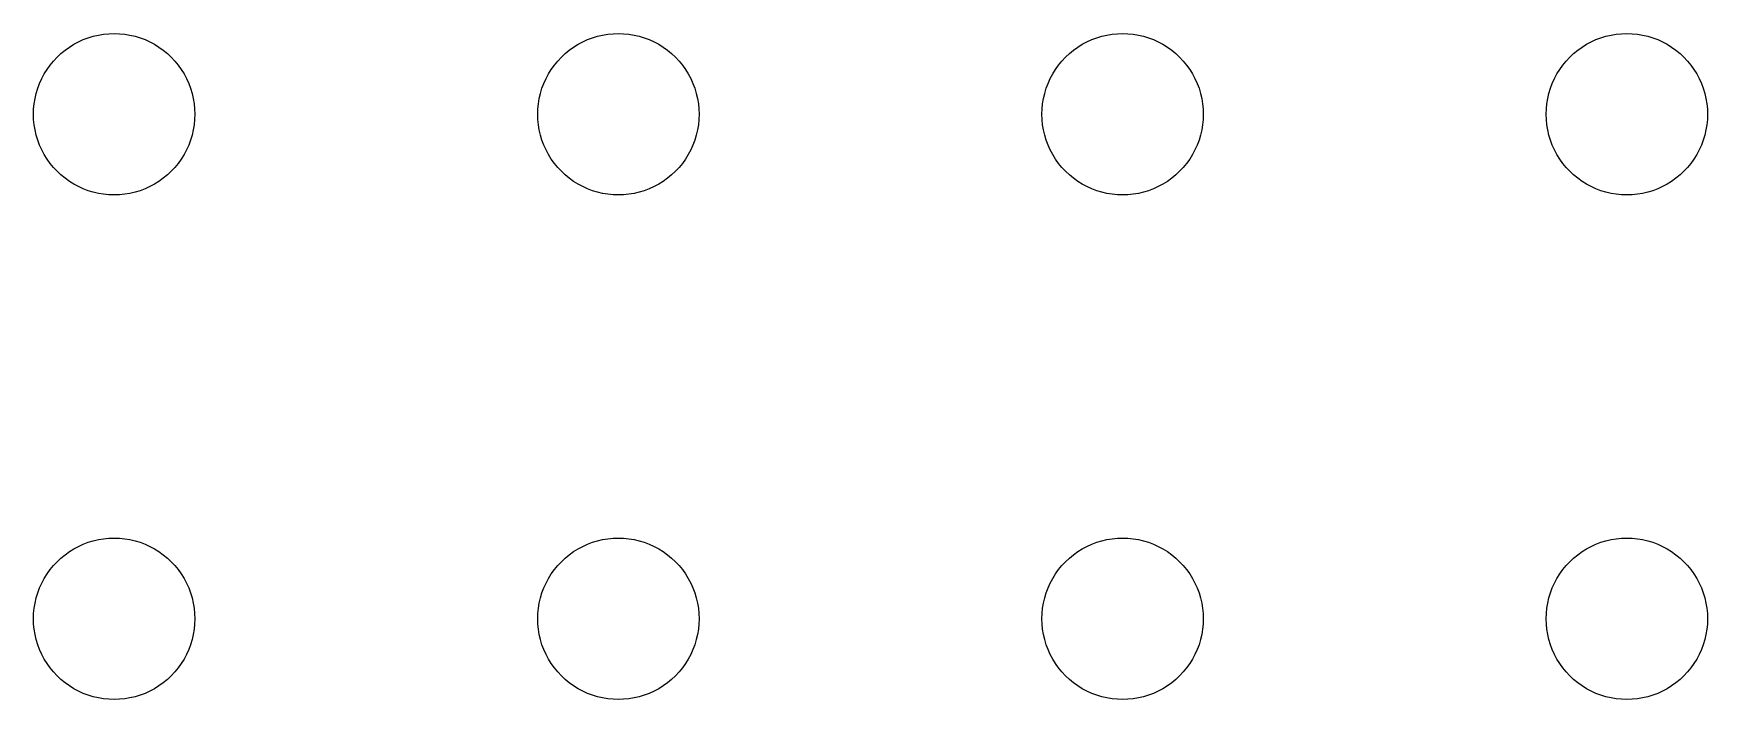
# Model space of a CAD drawing. Header units: metres. Extents: x -80 to 80, y -50 to 50.
# Drawn here: x -1.6 to 31.6, y -21.6 to -8.4 of the extents above; entities that cross this region are included whole.
import ezdxf

# ---------------------------------------------------------------- set-up
doc = ezdxf.new("R2010")
doc.units = ezdxf.units.M

msp = doc.modelspace()

# ---------------------------------------------------------------- linework, layer by layer
for p, q in [((-0.888901, -8.66965), (-0.799988, -8.61435)), ((-0.799988, -8.61435), (-0.707657, -8.565)), ((-0.707657, -8.565), (-0.612289, -8.52179)), ((-0.612289, -8.52179), (-0.514297, -8.48491)), ((-0.514297, -8.48491), (-0.414108, -8.45451)), ((-0.414108, -8.45451), (-0.312134, -8.43074)), ((-0.312134, -8.43074), (-0.208832, -8.41368)), ((-0.208832, -8.41368), (-0.104645, -8.40341)), ((-0.104645, -8.40341), (0, -8.39999)), ((0, -8.39999), (0.104645, -8.40341)), ((0.104645, -8.40341), (0.208832, -8.41368)), ((0.208832, -8.41368), (0.312134, -8.43074)), ((0.312134, -8.43074), (0.414108, -8.45451)), ((0.414108, -8.45451), (0.514297, -8.48491)), ((0.514297, -8.48491), (0.612289, -8.52179)), ((0.612289, -8.52179), (0.707657, -8.565)), ((0.707657, -8.565), (0.799988, -8.61435)), ((0.799988, -8.61435), (0.888901, -8.66965)), ((9.11108, -8.66965), (9.2, -8.61435)), ((9.2, -8.61435), (9.29233, -8.565)), ((9.29233, -8.565), (9.3877, -8.52179)), ((9.3877, -8.52179), (9.48569, -8.48491)), ((9.48569, -8.48491), (9.58588, -8.45451)), ((9.58588, -8.45451), (9.68785, -8.43074)), ((9.68785, -8.43074), (9.79115, -8.41368)), ((9.79115, -8.41368), (9.89534, -8.40341)), ((9.89534, -8.40341), (10, -8.39999)), ((10, -8.39999), (10.1046, -8.40341)), ((10.1046, -8.40341), (10.2088, -8.41368)), ((10.2088, -8.41368), (10.3121, -8.43074)), ((10.3121, -8.43074), (10.4141, -8.45451)), ((10.4141, -8.45451), (10.5143, -8.48491)), ((10.5143, -8.48491), (10.6123, -8.52179)), ((10.6123, -8.52179), (10.7077, -8.565)), ((10.7077, -8.565), (10.8, -8.61435)), ((10.8, -8.61435), (10.8889, -8.66965)), ((19.1111, -8.66965), (19.2, -8.61435)), ((19.2, -8.61435), (19.2923, -8.565)), ((19.2923, -8.565), (19.3877, -8.52179)), ((19.3877, -8.52179), (19.4857, -8.48491)), ((19.4857, -8.48491), (19.5859, -8.45451)), ((19.5859, -8.45451), (19.6879, -8.43074)), ((19.6879, -8.43074), (19.7912, -8.41368)), ((19.7912, -8.41368), (19.8953, -8.40341)), ((19.8953, -8.40341), (20, -8.39999)), ((20, -8.39999), (20.1046, -8.40341)), ((20.1046, -8.40341), (20.2088, -8.41368)), ((20.2088, -8.41368), (20.3121, -8.43074)), ((20.3121, -8.43074), (20.4141, -8.45451)), ((20.4141, -8.45451), (20.5143, -8.48491)), ((20.5143, -8.48491), (20.6123, -8.52179)), ((20.6123, -8.52179), (20.7077, -8.565)), ((20.7077, -8.565), (20.8, -8.61435)), ((20.8, -8.61435), (20.8889, -8.66965)), ((29.1111, -8.66965), (29.2, -8.61435)), ((29.2, -8.61435), (29.2923, -8.565)), ((29.2923, -8.565), (29.3877, -8.52179)), ((29.3877, -8.52179), (29.4857, -8.48491)), ((29.4857, -8.48491), (29.5859, -8.45451)), ((29.5859, -8.45451), (29.6879, -8.43074)), ((29.6879, -8.43074), (29.7912, -8.41368)), ((29.7912, -8.41368), (29.8953, -8.40341)), ((29.8953, -8.40341), (30, -8.39999)), ((30, -8.39999), (30.1046, -8.40341)), ((30.1046, -8.40341), (30.2088, -8.41368)), ((30.2088, -8.41368), (30.3121, -8.43074)), ((30.3121, -8.43074), (30.4141, -8.45451)), ((30.4141, -8.45451), (30.5143, -8.48491)), ((30.5143, -8.48491), (30.6123, -8.52179)), ((30.6123, -8.52179), (30.7077, -8.565)), ((30.7077, -8.565), (30.8, -8.61435)), ((30.8, -8.61435), (30.8889, -8.66965)), ((-1.26936, -9.02597), (-1.20294, -8.94504)), ((-1.20294, -8.94504), (-1.13136, -8.86862)), ((-1.13136, -8.86862), (-1.05495, -8.79704)), ((-1.05495, -8.79704), (-0.974014, -8.73062)), ((-0.974014, -8.73062), (-0.888901, -8.66965)), ((0.888901, -8.66965), (0.974014, -8.73062)), ((0.974014, -8.73062), (1.05495, -8.79704)), ((1.05495, -8.79704), (1.13136, -8.86862)), ((1.13136, -8.86862), (1.20294, -8.94504)), ((1.20294, -8.94504), (1.26936, -9.02597)), ((8.73062, -9.02597), (8.79704, -8.94504)), ((8.79704, -8.94504), (8.86862, -8.86862)), ((8.86862, -8.86862), (8.94504, -8.79704)), ((8.94504, -8.79704), (9.02597, -8.73062)), ((9.02597, -8.73062), (9.11108, -8.66965)), ((10.8889, -8.66965), (10.974, -8.73062)), ((10.974, -8.73062), (11.0549, -8.79704)), ((11.0549, -8.79704), (11.1314, -8.86862)), ((11.1314, -8.86862), (11.2029, -8.94504)), ((11.2029, -8.94504), (11.2694, -9.02597)), ((18.7306, -9.02597), (18.797, -8.94504)), ((18.797, -8.94504), (18.8686, -8.86862)), ((18.8686, -8.86862), (18.945, -8.79704)), ((18.945, -8.79704), (19.026, -8.73062)), ((19.026, -8.73062), (19.1111, -8.66965)), ((20.8889, -8.66965), (20.974, -8.73062)), ((20.974, -8.73062), (21.0549, -8.79704)), ((21.0549, -8.79704), (21.1314, -8.86862)), ((21.1314, -8.86862), (21.2029, -8.94504)), ((21.2029, -8.94504), (21.2694, -9.02597)), ((28.7306, -9.02597), (28.797, -8.94504)), ((28.797, -8.94504), (28.8686, -8.86862)), ((28.8686, -8.86862), (28.945, -8.79704)), ((28.945, -8.79704), (29.026, -8.73062)), ((29.026, -8.73062), (29.1111, -8.66965)), ((30.8889, -8.66965), (30.974, -8.73062)), ((30.974, -8.73062), (31.0549, -8.79704)), ((31.0549, -8.79704), (31.1314, -8.86862)), ((31.1314, -8.86862), (31.2029, -8.94504)), ((31.2029, -8.94504), (31.2694, -9.02597)), ((-1.4782, -9.3877), (-1.43498, -9.29233)), ((-1.43498, -9.29233), (-1.38564, -9.2)), ((-1.38564, -9.2), (-1.33034, -9.11108)), ((-1.33034, -9.11108), (-1.26936, -9.02597)), ((1.26936, -9.02597), (1.33034, -9.11108)), ((1.33034, -9.11108), (1.38564, -9.2)), ((1.38564, -9.2), (1.43498, -9.29233)), ((1.43498, -9.29233), (1.4782, -9.3877)), ((8.52179, -9.3877), (8.565, -9.29233)), ((8.565, -9.29233), (8.61435, -9.2)), ((8.61435, -9.2), (8.66965, -9.11108)), ((8.66965, -9.11108), (8.73062, -9.02597)), ((11.2694, -9.02597), (11.3303, -9.11108)), ((11.3303, -9.11108), (11.3856, -9.2)), ((11.3856, -9.2), (11.435, -9.29233)), ((11.435, -9.29233), (11.4782, -9.3877)), ((18.5218, -9.3877), (18.565, -9.29233)), ((18.565, -9.29233), (18.6143, -9.2)), ((18.6143, -9.2), (18.6696, -9.11108)), ((18.6696, -9.11108), (18.7306, -9.02597)), ((21.2694, -9.02597), (21.3303, -9.11108)), ((21.3303, -9.11108), (21.3856, -9.2)), ((21.3856, -9.2), (21.435, -9.29233)), ((21.435, -9.29233), (21.4782, -9.3877)), ((28.5218, -9.3877), (28.565, -9.29233)), ((28.565, -9.29233), (28.6143, -9.2)), ((28.6143, -9.2), (28.6696, -9.11108)), ((28.6696, -9.11108), (28.7306, -9.02597)), ((31.2694, -9.02597), (31.3303, -9.11108)), ((31.3303, -9.11108), (31.3856, -9.2)), ((31.3856, -9.2), (31.435, -9.29233)), ((31.435, -9.29233), (31.4782, -9.3877)), ((-1.56924, -9.68785), (-1.54547, -9.58588)), ((-1.54547, -9.58588), (-1.51508, -9.48569)), ((-1.51508, -9.48569), (-1.4782, -9.3877)), ((1.4782, -9.3877), (1.51508, -9.48569)), ((1.51508, -9.48569), (1.54547, -9.58588)), ((1.54547, -9.58588), (1.56924, -9.68785)), ((8.43074, -9.68785), (8.45451, -9.58588)), ((8.45451, -9.58588), (8.48491, -9.48569)), ((8.48491, -9.48569), (8.52179, -9.3877)), ((11.4782, -9.3877), (11.5151, -9.48569)), ((11.5151, -9.48569), (11.5455, -9.58588)), ((11.5455, -9.58588), (11.5692, -9.68785)), ((18.4307, -9.68785), (18.4545, -9.58588)), ((18.4545, -9.58588), (18.4849, -9.48569)), ((18.4849, -9.48569), (18.5218, -9.3877)), ((21.4782, -9.3877), (21.5151, -9.48569)), ((21.5151, -9.48569), (21.5455, -9.58588)), ((21.5455, -9.58588), (21.5692, -9.68785)), ((28.4307, -9.68785), (28.4545, -9.58588)), ((28.4545, -9.58588), (28.4849, -9.48569)), ((28.4849, -9.48569), (28.5218, -9.3877)), ((31.4782, -9.3877), (31.5151, -9.48569)), ((31.5151, -9.48569), (31.5455, -9.58588)), ((31.5455, -9.58588), (31.5692, -9.68785)), ((-1.59999, -10), (-1.59657, -9.89534)), ((-1.59657, -9.89534), (-1.5863, -9.79115)), ((-1.5863, -9.79115), (-1.56924, -9.68785)), ((1.56924, -9.68785), (1.5863, -9.79115)), ((1.5863, -9.79115), (1.59657, -9.89534)), ((1.59657, -9.89534), (1.59999, -10)), ((8.39999, -10), (8.40341, -9.89534)), ((8.40341, -9.89534), (8.41368, -9.79115)), ((8.41368, -9.79115), (8.43074, -9.68785)), ((11.5692, -9.68785), (11.5863, -9.79115)), ((11.5863, -9.79115), (11.5966, -9.89534)), ((11.5966, -9.89534), (11.6, -10)), ((18.4, -10), (18.4034, -9.89534)), ((18.4034, -9.89534), (18.4137, -9.79115)), ((18.4137, -9.79115), (18.4307, -9.68785)), ((21.5692, -9.68785), (21.5863, -9.79115)), ((21.5863, -9.79115), (21.5966, -9.89534)), ((21.5966, -9.89534), (21.6, -10)), ((28.4, -10), (28.4034, -9.89534)), ((28.4034, -9.89534), (28.4137, -9.79115)), ((28.4137, -9.79115), (28.4307, -9.68785)), ((31.5692, -9.68785), (31.5863, -9.79115)), ((31.5863, -9.79115), (31.5966, -9.89534)), ((31.5966, -9.89534), (31.6, -10)), ((-1.59657, -10.1046), (-1.59999, -10)), ((-1.5863, -10.2088), (-1.59657, -10.1046)), ((-1.56924, -10.3121), (-1.5863, -10.2088)), ((1.5863, -10.2088), (1.56924, -10.3121)), ((1.59657, -10.1046), (1.5863, -10.2088)), ((1.59999, -10), (1.59657, -10.1046)), ((8.40341, -10.1046), (8.39999, -10)), ((8.41368, -10.2088), (8.40341, -10.1046)), ((8.43074, -10.3121), (8.41368, -10.2088)), ((11.5863, -10.2088), (11.5692, -10.3121)), ((11.5966, -10.1046), (11.5863, -10.2088)), ((11.6, -10), (11.5966, -10.1046)), ((18.4034, -10.1046), (18.4, -10)), ((18.4137, -10.2088), (18.4034, -10.1046)), ((18.4307, -10.3121), (18.4137, -10.2088)), ((21.5863, -10.2088), (21.5692, -10.3121)), ((21.5966, -10.1046), (21.5863, -10.2088)), ((21.6, -10), (21.5966, -10.1046)), ((28.4034, -10.1046), (28.4, -10)), ((28.4137, -10.2088), (28.4034, -10.1046)), ((28.4307, -10.3121), (28.4137, -10.2088)), ((31.5863, -10.2088), (31.5692, -10.3121)), ((31.5966, -10.1046), (31.5863, -10.2088)), ((31.6, -10), (31.5966, -10.1046)), ((-1.54547, -10.4141), (-1.56924, -10.3121)), ((-1.51508, -10.5143), (-1.54547, -10.4141)), ((-1.4782, -10.6123), (-1.51508, -10.5143)), ((-1.43498, -10.7077), (-1.4782, -10.6123)), ((1.4782, -10.6123), (1.43498, -10.7077)), ((1.51508, -10.5143), (1.4782, -10.6123)), ((1.54547, -10.4141), (1.51508, -10.5143)), ((1.56924, -10.3121), (1.54547, -10.4141)), ((8.45451, -10.4141), (8.43074, -10.3121)), ((8.48491, -10.5143), (8.45451, -10.4141)), ((8.52179, -10.6123), (8.48491, -10.5143)), ((8.565, -10.7077), (8.52179, -10.6123)), ((11.4782, -10.6123), (11.435, -10.7077)), ((11.5151, -10.5143), (11.4782, -10.6123)), ((11.5455, -10.4141), (11.5151, -10.5143)), ((11.5692, -10.3121), (11.5455, -10.4141)), ((18.4545, -10.4141), (18.4307, -10.3121)), ((18.4849, -10.5143), (18.4545, -10.4141)), ((18.5218, -10.6123), (18.4849, -10.5143)), ((18.565, -10.7077), (18.5218, -10.6123)), ((21.4782, -10.6123), (21.435, -10.7077)), ((21.5151, -10.5143), (21.4782, -10.6123)), ((21.5455, -10.4141), (21.5151, -10.5143)), ((21.5692, -10.3121), (21.5455, -10.4141)), ((28.4545, -10.4141), (28.4307, -10.3121)), ((28.4849, -10.5143), (28.4545, -10.4141)), ((28.5218, -10.6123), (28.4849, -10.5143)), ((28.565, -10.7077), (28.5218, -10.6123)), ((31.4782, -10.6123), (31.435, -10.7077)), ((31.5151, -10.5143), (31.4782, -10.6123)), ((31.5455, -10.4141), (31.5151, -10.5143)), ((31.5692, -10.3121), (31.5455, -10.4141)), ((-1.38564, -10.8), (-1.43498, -10.7077)), ((-1.33034, -10.8889), (-1.38564, -10.8)), ((-1.26936, -10.974), (-1.33034, -10.8889)), ((1.33034, -10.8889), (1.26936, -10.974)), ((1.38564, -10.8), (1.33034, -10.8889)), ((1.43498, -10.7077), (1.38564, -10.8)), ((8.61435, -10.8), (8.565, -10.7077)), ((8.66965, -10.8889), (8.61435, -10.8)), ((8.73062, -10.974), (8.66965, -10.8889)), ((11.3303, -10.8889), (11.2694, -10.974)), ((11.3856, -10.8), (11.3303, -10.8889)), ((11.435, -10.7077), (11.3856, -10.8)), ((18.6143, -10.8), (18.565, -10.7077)), ((18.6696, -10.8889), (18.6143, -10.8)), ((18.7306, -10.974), (18.6696, -10.8889)), ((21.3303, -10.8889), (21.2694, -10.974)), ((21.3856, -10.8), (21.3303, -10.8889)), ((21.435, -10.7077), (21.3856, -10.8)), ((28.6143, -10.8), (28.565, -10.7077)), ((28.6696, -10.8889), (28.6143, -10.8)), ((28.7306, -10.974), (28.6696, -10.8889)), ((31.3303, -10.8889), (31.2694, -10.974)), ((31.3856, -10.8), (31.3303, -10.8889)), ((31.435, -10.7077), (31.3856, -10.8)), ((-1.20294, -11.0549), (-1.26936, -10.974)), ((-1.13136, -11.1314), (-1.20294, -11.0549)), ((-1.05495, -11.2029), (-1.13136, -11.1314)), ((-0.974014, -11.2694), (-1.05495, -11.2029)), ((-0.888901, -11.3303), (-0.974014, -11.2694)), ((0.974014, -11.2694), (0.888901, -11.3303)), ((1.05495, -11.2029), (0.974014, -11.2694)), ((1.13136, -11.1314), (1.05495, -11.2029)), ((1.20294, -11.0549), (1.13136, -11.1314)), ((1.26936, -10.974), (1.20294, -11.0549)), ((8.79704, -11.0549), (8.73062, -10.974)), ((8.86862, -11.1314), (8.79704, -11.0549)), ((8.94504, -11.2029), (8.86862, -11.1314)), ((9.02597, -11.2694), (8.94504, -11.2029)), ((9.11108, -11.3303), (9.02597, -11.2694)), ((10.974, -11.2694), (10.8889, -11.3303)), ((11.0549, -11.2029), (10.974, -11.2694)), ((11.1314, -11.1314), (11.0549, -11.2029)), ((11.2029, -11.0549), (11.1314, -11.1314)), ((11.2694, -10.974), (11.2029, -11.0549)), ((18.797, -11.0549), (18.7306, -10.974)), ((18.8686, -11.1314), (18.797, -11.0549)), ((18.945, -11.2029), (18.8686, -11.1314)), ((19.026, -11.2694), (18.945, -11.2029)), ((19.1111, -11.3303), (19.026, -11.2694)), ((20.974, -11.2694), (20.8889, -11.3303)), ((21.0549, -11.2029), (20.974, -11.2694)), ((21.1314, -11.1314), (21.0549, -11.2029)), ((21.2029, -11.0549), (21.1314, -11.1314)), ((21.2694, -10.974), (21.2029, -11.0549)), ((28.797, -11.0549), (28.7306, -10.974)), ((28.8686, -11.1314), (28.797, -11.0549)), ((28.945, -11.2029), (28.8686, -11.1314)), ((29.026, -11.2694), (28.945, -11.2029)), ((29.1111, -11.3303), (29.026, -11.2694)), ((30.974, -11.2694), (30.8889, -11.3303)), ((31.0549, -11.2029), (30.974, -11.2694)), ((31.1314, -11.1314), (31.0549, -11.2029)), ((31.2029, -11.0549), (31.1314, -11.1314)), ((31.2694, -10.974), (31.2029, -11.0549)), ((-0.799988, -11.3856), (-0.888901, -11.3303)), ((-0.707657, -11.435), (-0.799988, -11.3856)), ((-0.612289, -11.4782), (-0.707657, -11.435)), ((-0.514297, -11.5151), (-0.612289, -11.4782)), ((-0.414108, -11.5455), (-0.514297, -11.5151)), ((-0.312134, -11.5692), (-0.414108, -11.5455)), ((-0.208832, -11.5863), (-0.312134, -11.5692)), ((-0.104645, -11.5966), (-0.208832, -11.5863)), ((0, -11.6), (-0.104645, -11.5966)), ((0.104645, -11.5966), (0, -11.6)), ((0.208832, -11.5863), (0.104645, -11.5966)), ((0.312134, -11.5692), (0.208832, -11.5863)), ((0.414108, -11.5455), (0.312134, -11.5692)), ((0.514297, -11.5151), (0.414108, -11.5455)), ((0.612289, -11.4782), (0.514297, -11.5151)), ((0.707657, -11.435), (0.612289, -11.4782)), ((0.799988, -11.3856), (0.707657, -11.435)), ((0.888901, -11.3303), (0.799988, -11.3856)), ((9.2, -11.3856), (9.11108, -11.3303)), ((9.29233, -11.435), (9.2, -11.3856)), ((9.3877, -11.4782), (9.29233, -11.435)), ((9.48569, -11.5151), (9.3877, -11.4782)), ((9.58588, -11.5455), (9.48569, -11.5151)), ((9.68785, -11.5692), (9.58588, -11.5455)), ((9.79115, -11.5863), (9.68785, -11.5692)), ((9.89534, -11.5966), (9.79115, -11.5863)), ((10, -11.6), (9.89534, -11.5966)), ((10.1046, -11.5966), (10, -11.6)), ((10.2088, -11.5863), (10.1046, -11.5966)), ((10.3121, -11.5692), (10.2088, -11.5863)), ((10.4141, -11.5455), (10.3121, -11.5692)), ((10.5143, -11.5151), (10.4141, -11.5455)), ((10.6123, -11.4782), (10.5143, -11.5151)), ((10.7077, -11.435), (10.6123, -11.4782)), ((10.8, -11.3856), (10.7077, -11.435)), ((10.8889, -11.3303), (10.8, -11.3856)), ((19.2, -11.3856), (19.1111, -11.3303)), ((19.2923, -11.435), (19.2, -11.3856)), ((19.3877, -11.4782), (19.2923, -11.435)), ((19.4857, -11.5151), (19.3877, -11.4782)), ((19.5859, -11.5455), (19.4857, -11.5151)), ((19.6879, -11.5692), (19.5859, -11.5455)), ((19.7912, -11.5863), (19.6879, -11.5692)), ((19.8953, -11.5966), (19.7912, -11.5863)), ((20, -11.6), (19.8953, -11.5966)), ((20.1046, -11.5966), (20, -11.6)), ((20.2088, -11.5863), (20.1046, -11.5966)), ((20.3121, -11.5692), (20.2088, -11.5863)), ((20.4141, -11.5455), (20.3121, -11.5692)), ((20.5143, -11.5151), (20.4141, -11.5455)), ((20.6123, -11.4782), (20.5143, -11.5151)), ((20.7077, -11.435), (20.6123, -11.4782)), ((20.8, -11.3856), (20.7077, -11.435)), ((20.8889, -11.3303), (20.8, -11.3856)), ((29.2, -11.3856), (29.1111, -11.3303)), ((29.2923, -11.435), (29.2, -11.3856)), ((29.3877, -11.4782), (29.2923, -11.435)), ((29.4857, -11.5151), (29.3877, -11.4782)), ((29.5859, -11.5455), (29.4857, -11.5151)), ((29.6879, -11.5692), (29.5859, -11.5455)), ((29.7912, -11.5863), (29.6879, -11.5692)), ((29.8953, -11.5966), (29.7912, -11.5863)), ((30, -11.6), (29.8953, -11.5966)), ((30.1046, -11.5966), (30, -11.6)), ((30.2088, -11.5863), (30.1046, -11.5966)), ((30.3121, -11.5692), (30.2088, -11.5863)), ((30.4141, -11.5455), (30.3121, -11.5692)), ((30.5143, -11.5151), (30.4141, -11.5455)), ((30.6123, -11.4782), (30.5143, -11.5151)), ((30.7077, -11.435), (30.6123, -11.4782)), ((30.8, -11.3856), (30.7077, -11.435)), ((30.8889, -11.3303), (30.8, -11.3856)), ((-0.799988, -18.6143), (-0.707657, -18.565)), ((-0.707657, -18.565), (-0.612289, -18.5218)), ((-0.612289, -18.5218), (-0.514297, -18.4849)), ((-0.514297, -18.4849), (-0.414108, -18.4545)), ((-0.414108, -18.4545), (-0.312134, -18.4307)), ((-0.312134, -18.4307), (-0.208832, -18.4137)), ((-0.208832, -18.4137), (-0.104645, -18.4034)), ((-0.104645, -18.4034), (0, -18.4)), ((0, -18.4), (0.104645, -18.4034)), ((0.104645, -18.4034), (0.208832, -18.4137)), ((0.208832, -18.4137), (0.312134, -18.4307)), ((0.312134, -18.4307), (0.414108, -18.4545)), ((0.414108, -18.4545), (0.514297, -18.4849)), ((0.514297, -18.4849), (0.612289, -18.5218)), ((0.612289, -18.5218), (0.707657, -18.565)), ((0.707657, -18.565), (0.799988, -18.6143)), ((9.2, -18.6143), (9.29233, -18.565)), ((9.29233, -18.565), (9.3877, -18.5218)), ((9.3877, -18.5218), (9.48569, -18.4849)), ((9.48569, -18.4849), (9.58588, -18.4545)), ((9.58588, -18.4545), (9.68785, -18.4307)), ((9.68785, -18.4307), (9.79115, -18.4137)), ((9.79115, -18.4137), (9.89534, -18.4034)), ((9.89534, -18.4034), (10, -18.4)), ((10, -18.4), (10.1046, -18.4034)), ((10.1046, -18.4034), (10.2088, -18.4137)), ((10.2088, -18.4137), (10.3121, -18.4307)), ((10.3121, -18.4307), (10.4141, -18.4545)), ((10.4141, -18.4545), (10.5143, -18.4849)), ((10.5143, -18.4849), (10.6123, -18.5218)), ((10.6123, -18.5218), (10.7077, -18.565)), ((10.7077, -18.565), (10.8, -18.6143)), ((19.2, -18.6143), (19.2923, -18.565)), ((19.2923, -18.565), (19.3877, -18.5218)), ((19.3877, -18.5218), (19.4857, -18.4849)), ((19.4857, -18.4849), (19.5859, -18.4545)), ((19.5859, -18.4545), (19.6879, -18.4307)), ((19.6879, -18.4307), (19.7912, -18.4137)), ((19.7912, -18.4137), (19.8953, -18.4034)), ((19.8953, -18.4034), (20, -18.4)), ((20, -18.4), (20.1046, -18.4034)), ((20.1046, -18.4034), (20.2088, -18.4137)), ((20.2088, -18.4137), (20.3121, -18.4307)), ((20.3121, -18.4307), (20.4141, -18.4545)), ((20.4141, -18.4545), (20.5143, -18.4849)), ((20.5143, -18.4849), (20.6123, -18.5218)), ((20.6123, -18.5218), (20.7077, -18.565)), ((20.7077, -18.565), (20.8, -18.6143)), ((29.2, -18.6143), (29.2923, -18.565)), ((29.2923, -18.565), (29.3877, -18.5218)), ((29.3877, -18.5218), (29.4857, -18.4849)), ((29.4857, -18.4849), (29.5859, -18.4545)), ((29.5859, -18.4545), (29.6879, -18.4307)), ((29.6879, -18.4307), (29.7912, -18.4137)), ((29.7912, -18.4137), (29.8953, -18.4034)), ((29.8953, -18.4034), (30, -18.4)), ((30, -18.4), (30.1046, -18.4034)), ((30.1046, -18.4034), (30.2088, -18.4137)), ((30.2088, -18.4137), (30.3121, -18.4307)), ((30.3121, -18.4307), (30.4141, -18.4545)), ((30.4141, -18.4545), (30.5143, -18.4849)), ((30.5143, -18.4849), (30.6123, -18.5218)), ((30.6123, -18.5218), (30.7077, -18.565)), ((30.7077, -18.565), (30.8, -18.6143)), ((-1.20294, -18.945), (-1.13136, -18.8686)), ((-1.13136, -18.8686), (-1.05495, -18.797)), ((-1.05495, -18.797), (-0.974014, -18.7306)), ((-0.974014, -18.7306), (-0.888901, -18.6696)), ((-0.888901, -18.6696), (-0.799988, -18.6143)), ((0.799988, -18.6143), (0.888901, -18.6696)), ((0.888901, -18.6696), (0.974014, -18.7306)), ((0.974014, -18.7306), (1.05495, -18.797)), ((1.05495, -18.797), (1.13136, -18.8686)), ((1.13136, -18.8686), (1.20294, -18.945)), ((8.79704, -18.945), (8.86862, -18.8686)), ((8.86862, -18.8686), (8.94504, -18.797)), ((8.94504, -18.797), (9.02597, -18.7306)), ((9.02597, -18.7306), (9.11108, -18.6696)), ((9.11108, -18.6696), (9.2, -18.6143)), ((10.8, -18.6143), (10.8889, -18.6696)), ((10.8889, -18.6696), (10.974, -18.7306)), ((10.974, -18.7306), (11.0549, -18.797)), ((11.0549, -18.797), (11.1314, -18.8686)), ((11.1314, -18.8686), (11.2029, -18.945)), ((18.797, -18.945), (18.8686, -18.8686)), ((18.8686, -18.8686), (18.945, -18.797)), ((18.945, -18.797), (19.026, -18.7306)), ((19.026, -18.7306), (19.1111, -18.6696)), ((19.1111, -18.6696), (19.2, -18.6143)), ((20.8, -18.6143), (20.8889, -18.6696)), ((20.8889, -18.6696), (20.974, -18.7306)), ((20.974, -18.7306), (21.0549, -18.797)), ((21.0549, -18.797), (21.1314, -18.8686)), ((21.1314, -18.8686), (21.2029, -18.945)), ((28.797, -18.945), (28.8686, -18.8686)), ((28.8686, -18.8686), (28.945, -18.797)), ((28.945, -18.797), (29.026, -18.7306)), ((29.026, -18.7306), (29.1111, -18.6696)), ((29.1111, -18.6696), (29.2, -18.6143)), ((30.8, -18.6143), (30.8889, -18.6696)), ((30.8889, -18.6696), (30.974, -18.7306)), ((30.974, -18.7306), (31.0549, -18.797)), ((31.0549, -18.797), (31.1314, -18.8686)), ((31.1314, -18.8686), (31.2029, -18.945)), ((-1.43498, -19.2923), (-1.38564, -19.2)), ((-1.38564, -19.2), (-1.33034, -19.1111)), ((-1.33034, -19.1111), (-1.26936, -19.026)), ((-1.26936, -19.026), (-1.20294, -18.945)), ((1.20294, -18.945), (1.26936, -19.026)), ((1.26936, -19.026), (1.33034, -19.1111)), ((1.33034, -19.1111), (1.38564, -19.2)), ((1.38564, -19.2), (1.43498, -19.2923)), ((8.565, -19.2923), (8.61435, -19.2)), ((8.61435, -19.2), (8.66965, -19.1111)), ((8.66965, -19.1111), (8.73062, -19.026)), ((8.73062, -19.026), (8.79704, -18.945)), ((11.2029, -18.945), (11.2694, -19.026)), ((11.2694, -19.026), (11.3303, -19.1111)), ((11.3303, -19.1111), (11.3856, -19.2)), ((11.3856, -19.2), (11.435, -19.2923)), ((18.565, -19.2923), (18.6143, -19.2)), ((18.6143, -19.2), (18.6696, -19.1111)), ((18.6696, -19.1111), (18.7306, -19.026)), ((18.7306, -19.026), (18.797, -18.945)), ((21.2029, -18.945), (21.2694, -19.026)), ((21.2694, -19.026), (21.3303, -19.1111)), ((21.3303, -19.1111), (21.3856, -19.2)), ((21.3856, -19.2), (21.435, -19.2923)), ((28.565, -19.2923), (28.6143, -19.2)), ((28.6143, -19.2), (28.6696, -19.1111)), ((28.6696, -19.1111), (28.7306, -19.026)), ((28.7306, -19.026), (28.797, -18.945)), ((31.2029, -18.945), (31.2694, -19.026)), ((31.2694, -19.026), (31.3303, -19.1111)), ((31.3303, -19.1111), (31.3856, -19.2)), ((31.3856, -19.2), (31.435, -19.2923)), ((-1.56924, -19.6879), (-1.54547, -19.5859)), ((-1.54547, -19.5859), (-1.51508, -19.4857)), ((-1.51508, -19.4857), (-1.4782, -19.3877)), ((-1.4782, -19.3877), (-1.43498, -19.2923)), ((1.43498, -19.2923), (1.4782, -19.3877)), ((1.4782, -19.3877), (1.51508, -19.4857)), ((1.51508, -19.4857), (1.54547, -19.5859)), ((1.54547, -19.5859), (1.56924, -19.6879)), ((8.43074, -19.6879), (8.45451, -19.5859)), ((8.45451, -19.5859), (8.48491, -19.4857)), ((8.48491, -19.4857), (8.52179, -19.3877)), ((8.52179, -19.3877), (8.565, -19.2923)), ((11.435, -19.2923), (11.4782, -19.3877)), ((11.4782, -19.3877), (11.5151, -19.4857)), ((11.5151, -19.4857), (11.5455, -19.5859)), ((11.5455, -19.5859), (11.5692, -19.6879)), ((18.4307, -19.6879), (18.4545, -19.5859)), ((18.4545, -19.5859), (18.4849, -19.4857)), ((18.4849, -19.4857), (18.5218, -19.3877)), ((18.5218, -19.3877), (18.565, -19.2923)), ((21.435, -19.2923), (21.4782, -19.3877)), ((21.4782, -19.3877), (21.5151, -19.4857)), ((21.5151, -19.4857), (21.5455, -19.5859)), ((21.5455, -19.5859), (21.5692, -19.6879)), ((28.4307, -19.6879), (28.4545, -19.5859)), ((28.4545, -19.5859), (28.4849, -19.4857)), ((28.4849, -19.4857), (28.5218, -19.3877)), ((28.5218, -19.3877), (28.565, -19.2923)), ((31.435, -19.2923), (31.4782, -19.3877)), ((31.4782, -19.3877), (31.5151, -19.4857)), ((31.5151, -19.4857), (31.5455, -19.5859)), ((31.5455, -19.5859), (31.5692, -19.6879)), ((-1.59999, -20), (-1.59657, -19.8953)), ((-1.59657, -19.8953), (-1.5863, -19.7912)), ((-1.5863, -19.7912), (-1.56924, -19.6879)), ((1.56924, -19.6879), (1.5863, -19.7912)), ((1.5863, -19.7912), (1.59657, -19.8953)), ((1.59657, -19.8953), (1.59999, -20)), ((8.39999, -20), (8.40341, -19.8953)), ((8.40341, -19.8953), (8.41368, -19.7912)), ((8.41368, -19.7912), (8.43074, -19.6879)), ((11.5692, -19.6879), (11.5863, -19.7912)), ((11.5863, -19.7912), (11.5966, -19.8953)), ((11.5966, -19.8953), (11.6, -20)), ((18.4, -20), (18.4034, -19.8953)), ((18.4034, -19.8953), (18.4137, -19.7912)), ((18.4137, -19.7912), (18.4307, -19.6879)), ((21.5692, -19.6879), (21.5863, -19.7912)), ((21.5863, -19.7912), (21.5966, -19.8953)), ((21.5966, -19.8953), (21.6, -20)), ((28.4, -20), (28.4034, -19.8953)), ((28.4034, -19.8953), (28.4137, -19.7912)), ((28.4137, -19.7912), (28.4307, -19.6879)), ((31.5692, -19.6879), (31.5863, -19.7912)), ((31.5863, -19.7912), (31.5966, -19.8953)), ((31.5966, -19.8953), (31.6, -20)), ((-1.59657, -20.1046), (-1.59999, -20)), ((-1.5863, -20.2088), (-1.59657, -20.1046)), ((-1.56924, -20.3121), (-1.5863, -20.2088)), ((1.5863, -20.2088), (1.56924, -20.3121)), ((1.59657, -20.1046), (1.5863, -20.2088)), ((1.59999, -20), (1.59657, -20.1046)), ((8.40341, -20.1046), (8.39999, -20)), ((8.41368, -20.2088), (8.40341, -20.1046)), ((8.43074, -20.3121), (8.41368, -20.2088)), ((11.5863, -20.2088), (11.5692, -20.3121)), ((11.5966, -20.1046), (11.5863, -20.2088)), ((11.6, -20), (11.5966, -20.1046)), ((18.4034, -20.1046), (18.4, -20)), ((18.4137, -20.2088), (18.4034, -20.1046)), ((18.4307, -20.3121), (18.4137, -20.2088)), ((21.5863, -20.2088), (21.5692, -20.3121)), ((21.5966, -20.1046), (21.5863, -20.2088)), ((21.6, -20), (21.5966, -20.1046)), ((28.4034, -20.1046), (28.4, -20)), ((28.4137, -20.2088), (28.4034, -20.1046)), ((28.4307, -20.3121), (28.4137, -20.2088)), ((31.5863, -20.2088), (31.5692, -20.3121)), ((31.5966, -20.1046), (31.5863, -20.2088)), ((31.6, -20), (31.5966, -20.1046)), ((-1.54547, -20.4141), (-1.56924, -20.3121)), ((-1.51508, -20.5143), (-1.54547, -20.4141)), ((-1.4782, -20.6123), (-1.51508, -20.5143)), ((1.51508, -20.5143), (1.4782, -20.6123)), ((1.54547, -20.4141), (1.51508, -20.5143)), ((1.56924, -20.3121), (1.54547, -20.4141)), ((8.45451, -20.4141), (8.43074, -20.3121)), ((8.48491, -20.5143), (8.45451, -20.4141)), ((8.52179, -20.6123), (8.48491, -20.5143)), ((11.5151, -20.5143), (11.4782, -20.6123)), ((11.5455, -20.4141), (11.5151, -20.5143)), ((11.5692, -20.3121), (11.5455, -20.4141)), ((18.4545, -20.4141), (18.4307, -20.3121)), ((18.4849, -20.5143), (18.4545, -20.4141)), ((18.5218, -20.6123), (18.4849, -20.5143)), ((21.5151, -20.5143), (21.4782, -20.6123)), ((21.5455, -20.4141), (21.5151, -20.5143)), ((21.5692, -20.3121), (21.5455, -20.4141)), ((28.4545, -20.4141), (28.4307, -20.3121)), ((28.4849, -20.5143), (28.4545, -20.4141)), ((28.5218, -20.6123), (28.4849, -20.5143)), ((31.5151, -20.5143), (31.4782, -20.6123)), ((31.5455, -20.4141), (31.5151, -20.5143)), ((31.5692, -20.3121), (31.5455, -20.4141)), ((-1.43498, -20.7077), (-1.4782, -20.6123)), ((-1.38564, -20.8), (-1.43498, -20.7077)), ((-1.33034, -20.8889), (-1.38564, -20.8)), ((-1.26936, -20.974), (-1.33034, -20.8889)), ((1.33034, -20.8889), (1.26936, -20.974)), ((1.38564, -20.8), (1.33034, -20.8889)), ((1.43498, -20.7077), (1.38564, -20.8)), ((1.4782, -20.6123), (1.43498, -20.7077)), ((8.565, -20.7077), (8.52179, -20.6123)), ((8.61435, -20.8), (8.565, -20.7077)), ((8.66965, -20.8889), (8.61435, -20.8)), ((8.73062, -20.974), (8.66965, -20.8889)), ((11.3303, -20.8889), (11.2694, -20.974)), ((11.3856, -20.8), (11.3303, -20.8889)), ((11.435, -20.7077), (11.3856, -20.8)), ((11.4782, -20.6123), (11.435, -20.7077)), ((18.565, -20.7077), (18.5218, -20.6123)), ((18.6143, -20.8), (18.565, -20.7077)), ((18.6696, -20.8889), (18.6143, -20.8)), ((18.7306, -20.974), (18.6696, -20.8889)), ((21.3303, -20.8889), (21.2694, -20.974)), ((21.3856, -20.8), (21.3303, -20.8889)), ((21.435, -20.7077), (21.3856, -20.8)), ((21.4782, -20.6123), (21.435, -20.7077)), ((28.565, -20.7077), (28.5218, -20.6123)), ((28.6143, -20.8), (28.565, -20.7077)), ((28.6696, -20.8889), (28.6143, -20.8)), ((28.7306, -20.974), (28.6696, -20.8889)), ((31.3303, -20.8889), (31.2694, -20.974)), ((31.3856, -20.8), (31.3303, -20.8889)), ((31.435, -20.7077), (31.3856, -20.8)), ((31.4782, -20.6123), (31.435, -20.7077)), ((-1.20294, -21.0549), (-1.26936, -20.974)), ((-1.13136, -21.1314), (-1.20294, -21.0549)), ((-1.05495, -21.2029), (-1.13136, -21.1314)), ((-0.974014, -21.2694), (-1.05495, -21.2029)), ((1.05495, -21.2029), (0.974014, -21.2694)), ((1.13136, -21.1314), (1.05495, -21.2029)), ((1.20294, -21.0549), (1.13136, -21.1314)), ((1.26936, -20.974), (1.20294, -21.0549)), ((8.79704, -21.0549), (8.73062, -20.974)), ((8.86862, -21.1314), (8.79704, -21.0549)), ((8.94504, -21.2029), (8.86862, -21.1314)), ((9.02597, -21.2694), (8.94504, -21.2029)), ((11.0549, -21.2029), (10.974, -21.2694)), ((11.1314, -21.1314), (11.0549, -21.2029)), ((11.2029, -21.0549), (11.1314, -21.1314)), ((11.2694, -20.974), (11.2029, -21.0549)), ((18.797, -21.0549), (18.7306, -20.974)), ((18.8686, -21.1314), (18.797, -21.0549)), ((18.945, -21.2029), (18.8686, -21.1314)), ((19.026, -21.2694), (18.945, -21.2029)), ((21.0549, -21.2029), (20.974, -21.2694)), ((21.1314, -21.1314), (21.0549, -21.2029)), ((21.2029, -21.0549), (21.1314, -21.1314)), ((21.2694, -20.974), (21.2029, -21.0549)), ((28.797, -21.0549), (28.7306, -20.974)), ((28.8686, -21.1314), (28.797, -21.0549)), ((28.945, -21.2029), (28.8686, -21.1314)), ((29.026, -21.2694), (28.945, -21.2029)), ((31.0549, -21.2029), (30.974, -21.2694)), ((31.1314, -21.1314), (31.0549, -21.2029)), ((31.2029, -21.0549), (31.1314, -21.1314)), ((31.2694, -20.974), (31.2029, -21.0549)), ((-0.888901, -21.3303), (-0.974014, -21.2694)), ((-0.799988, -21.3856), (-0.888901, -21.3303)), ((-0.707657, -21.435), (-0.799988, -21.3856)), ((-0.612289, -21.4782), (-0.707657, -21.435)), ((-0.514297, -21.5151), (-0.612289, -21.4782)), ((-0.414108, -21.5455), (-0.514297, -21.5151)), ((-0.312134, -21.5692), (-0.414108, -21.5455)), ((-0.208832, -21.5863), (-0.312134, -21.5692)), ((0.312134, -21.5692), (0.208832, -21.5863)), ((0.414108, -21.5455), (0.312134, -21.5692)), ((0.514297, -21.5151), (0.414108, -21.5455)), ((0.612289, -21.4782), (0.514297, -21.5151)), ((0.707657, -21.435), (0.612289, -21.4782)), ((0.799988, -21.3856), (0.707657, -21.435)), ((0.888901, -21.3303), (0.799988, -21.3856)), ((0.974014, -21.2694), (0.888901, -21.3303)), ((9.11108, -21.3303), (9.02597, -21.2694)), ((9.2, -21.3856), (9.11108, -21.3303)), ((9.29233, -21.435), (9.2, -21.3856)), ((9.3877, -21.4782), (9.29233, -21.435)), ((9.48569, -21.5151), (9.3877, -21.4782)), ((9.58588, -21.5455), (9.48569, -21.5151)), ((9.68785, -21.5692), (9.58588, -21.5455)), ((9.79115, -21.5863), (9.68785, -21.5692)), ((10.3121, -21.5692), (10.2088, -21.5863)), ((10.4141, -21.5455), (10.3121, -21.5692)), ((10.5143, -21.5151), (10.4141, -21.5455)), ((10.6123, -21.4782), (10.5143, -21.5151)), ((10.7077, -21.435), (10.6123, -21.4782)), ((10.8, -21.3856), (10.7077, -21.435)), ((10.8889, -21.3303), (10.8, -21.3856)), ((10.974, -21.2694), (10.8889, -21.3303)), ((19.1111, -21.3303), (19.026, -21.2694)), ((19.2, -21.3856), (19.1111, -21.3303)), ((19.2923, -21.435), (19.2, -21.3856)), ((19.3877, -21.4782), (19.2923, -21.435)), ((19.4857, -21.5151), (19.3877, -21.4782)), ((19.5859, -21.5455), (19.4857, -21.5151)), ((19.6879, -21.5692), (19.5859, -21.5455)), ((19.7912, -21.5863), (19.6879, -21.5692)), ((20.3121, -21.5692), (20.2088, -21.5863)), ((20.4141, -21.5455), (20.3121, -21.5692)), ((20.5143, -21.5151), (20.4141, -21.5455)), ((20.6123, -21.4782), (20.5143, -21.5151)), ((20.7077, -21.435), (20.6123, -21.4782)), ((20.8, -21.3856), (20.7077, -21.435)), ((20.8889, -21.3303), (20.8, -21.3856)), ((20.974, -21.2694), (20.8889, -21.3303)), ((29.1111, -21.3303), (29.026, -21.2694)), ((29.2, -21.3856), (29.1111, -21.3303)), ((29.2923, -21.435), (29.2, -21.3856)), ((29.3877, -21.4782), (29.2923, -21.435)), ((29.4857, -21.5151), (29.3877, -21.4782)), ((29.5859, -21.5455), (29.4857, -21.5151)), ((29.6879, -21.5692), (29.5859, -21.5455)), ((29.7912, -21.5863), (29.6879, -21.5692)), ((30.3121, -21.5692), (30.2088, -21.5863)), ((30.4141, -21.5455), (30.3121, -21.5692)), ((30.5143, -21.5151), (30.4141, -21.5455)), ((30.6123, -21.4782), (30.5143, -21.5151)), ((30.7077, -21.435), (30.6123, -21.4782)), ((30.8, -21.3856), (30.7077, -21.435)), ((30.8889, -21.3303), (30.8, -21.3856)), ((30.974, -21.2694), (30.8889, -21.3303)), ((-0.104645, -21.5966), (-0.208832, -21.5863)), ((0, -21.6), (-0.104645, -21.5966)), ((0.104645, -21.5966), (0, -21.6)), ((0.208832, -21.5863), (0.104645, -21.5966)), ((9.89534, -21.5966), (9.79115, -21.5863)), ((10, -21.6), (9.89534, -21.5966)), ((10.1046, -21.5966), (10, -21.6)), ((10.2088, -21.5863), (10.1046, -21.5966)), ((19.8953, -21.5966), (19.7912, -21.5863)), ((20, -21.6), (19.8953, -21.5966)), ((20.1046, -21.5966), (20, -21.6)), ((20.2088, -21.5863), (20.1046, -21.5966)), ((29.8953, -21.5966), (29.7912, -21.5863)), ((30, -21.6), (29.8953, -21.5966)), ((30.1046, -21.5966), (30, -21.6)), ((30.2088, -21.5863), (30.1046, -21.5966))]:
    msp.add_line(p, q)

doc.saveas('drawing.dxf')
